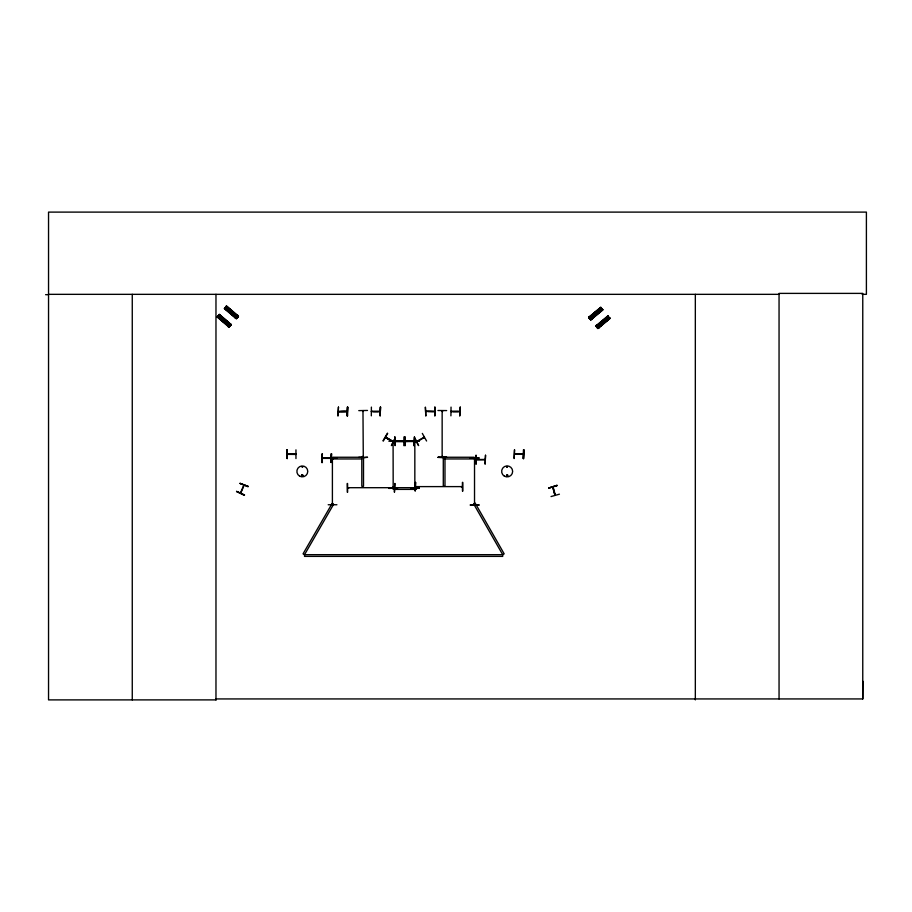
<?xml version="1.0" encoding="UTF-8"?>
<svg xmlns="http://www.w3.org/2000/svg" width="912" height="912" viewBox="0 0 912 912"><rect width="100%" height="100%" fill="white"/><g stroke="black" fill="none" stroke-linecap="round" stroke-linejoin="round"><path stroke-width="1.37" d="M862.136 294.337L866.4 294.337L866.4 212.108L48.541 212.108L48.541 699.892L216.098 699.892L215.984 698.934L862.763 698.934L862.889 681.298M385.537 437.361L393.038 441.807L385.525 437.68M361.813 458.941L332.344 458.964M332.333 504.667L332.698 503.743L332.743 504.689M332.743 504.53L332.367 503.869M363.284 410.594L362.987 411.472L362.976 410.594M363.375 411.38L362.93 410.776M362.976 457.265L362.976 456.296M393.004 442.058L393.425 441.385M392.992 487.156L393.083 487.943M414.743 442.126L415.131 441.34M442.149 457.265L442.537 456.479M301.473 475.483C303.673 472.667 302.784 478.538 301.564 475.277M506.673 466.887C508.03 465.314 507.209 468.677 506.776 466.67M506.582 475.334C508.372 477.489 506.764 473.191 506.89 475.939M417.65 441.408L416.773 441.408L417.183 441.898M424.388 437.452L416.966 441.75M554.827 494.635L555.374 495.296M362.93 456.479L363.284 457.174L362.976 410.685L362.953 411.449M414.835 441.34L415.188 442.126M442.103 410.776L442.457 411.563L442.457 410.594M442.103 456.479L442.502 457.083M474.479 458.234L474.878 458.839M474.434 504.541L474.821 503.834M301.906 466.648L302.784 467.012L301.906 466.773M244.393 495.296L236.573 491.408L244.405 495.25M243.8 485.15L240.437 493.073M248.212 486.392L240.004 483.406L248.189 486.427M332.401 458.052L332.789 458.93L332.766 457.254L363.512 457.254L363.512 486.301L361.813 486.301L361.813 457.254M393.437 487.92L394.394 487.703M322.392 458.041L336.904 457.995L328.195 458.075L333.176 457.596M348.669 488.045L347.757 488.057M416.431 487.008L415.69 486.552M476.349 459.511L485.07 459.454M461.518 486.575L462.316 486.917L461.347 486.917M295.955 454.062L287.257 454.016L288.26 454.461M338.455 411.312L339.515 411.711M346.195 411.711C350.436 409.716 325.538 412.555 347.119 411.677M371.389 411.312L372.267 411.312M405.27 441.123L406.114 441.089M451.041 411.312L451.919 411.312M458.907 411.654L459.58 411.711M514.585 454.062L515.554 454.062M522.325 454.062L523.294 454.062L514.676 454.062L523.294 454.358M383.017 440.77L387.406 433.234M383.325 440.952L387.691 433.405M395.398 437.851L391.408 445.615L395.341 437.817M229.345 325.402L230.041 325.778M237.394 317.216L237.131 317.023M555.362 495.113L553.06 486.894L552.957 488.011M507.824 475.87C504.382 477.033 508.748 472.747 507.539 476.167M322.392 458.337L330.931 458.371M347.734 487.703L416.431 487.692L416.431 489.391L393.186 489.391L393.083 441.271L393.425 442.126M348.578 488.034L347.905 487.612M393.551 487.681L394.303 488.49M295.169 454.016L295.83 454.028M295.898 454.427L287.326 454.358M371.48 411.312L380.099 411.312L379.312 411.266M426.736 411.62L425.893 411.266L434.579 411.312M403.024 441.077L403.811 441.123M403.765 441.488L395.124 441.465L403.822 441.522M405.452 441.077L413.957 441.077L413.136 441.454M434.465 411.654L426.041 411.266M405.293 441.465L413.866 441.089M451.132 411.312L459.58 411.266M459.637 411.654L451.064 411.665M229.06 327.226L231.238 324.661L219.302 314.401L217.124 316.954L229.072 327.214M224.386 308.507L226.564 305.953L238.499 316.225L236.322 318.778L224.386 308.507L236.447 318.63M218.481 317.821L220.373 315.62M225.743 309.385L227.635 307.173M219.29 318.516L221.183 316.316M226.552 310.08L228.445 307.868M220.499 319.565L222.391 317.353M227.761 311.117L229.664 308.917M221.57 320.488L223.474 318.288M228.832 312.041L230.736 309.841M222.79 321.537L224.683 319.325M230.052 313.09L231.944 310.889M227.989 325.994L229.881 323.794M235.25 317.558L237.143 315.347M228.011 326.656L230.633 323.806M235.273 318.22L237.895 315.358M552.763 486.974L554.986 495.41M416.909 441.328L424.24 437.144L423.727 438.022M415.142 442.217L415.222 441.522M393.049 487.088L393.243 488.501M590.816 319.998L588.65 317.433L600.734 307.333L602.9 309.898L590.771 319.941M588.696 317.479L600.746 307.344M588.776 317.581L600.871 307.504M588.947 317.775L601.019 307.663M589.061 317.912L601.225 307.914M589.163 318.037L601.339 308.062L589.3 318.197M589.46 318.368L590.03 319.052M590.212 319.268L602.251 309.122M590.292 319.371L602.41 309.305M590.406 319.508L602.524 309.453M590.531 319.656L602.65 309.601M590.668 319.816L602.764 309.738M595.924 326.12L608.019 316.042M596.095 326.325L608.156 316.213M596.163 326.416L608.236 316.304M596.323 326.599L608.384 316.475M596.448 326.747L608.532 316.658M596.596 326.906L597.166 327.59M597.314 327.773L609.387 317.661M609.433 317.718L597.428 327.91L609.638 317.957M597.588 328.092L609.752 318.094M597.793 328.343L609.797 318.151M597.919 328.491L609.911 318.288M414.664 437.817L418.608 445.615L414.561 437.874M426.577 441.009L422.324 433.405M474.833 459.021L474.821 458.052M416.522 486.985L415.826 486.962M302.054 475.027C304.528 475.927 300.105 475.882 302.579 475.027M302.716 476.167L301.929 476.167M548.693 488.034L557.095 485.72M559.421 494.179L551.042 496.55M330.919 458.326L322.483 458.337L331.113 458.303M379.916 411.711L371.412 411.665M395.888 441.511L395.215 441.454M395.284 441.032L403.697 441.089M240.722 493.187L244.154 485.173M367.49 410.446L358.769 410.628M437.942 410.503L446.663 410.571M388.877 441.237L397.598 441.248M410.628 441.248L419.338 441.317M331.558 453.766L331.136 462.487L331.523 453.766M358.769 457.345L367.49 457.357M363.763 457.744L367.49 457.231M446.663 457.357L437.942 457.288L444.178 457.733M437.942 457.414L446.663 457.3M474.046 457.607L479.028 458.018L470.318 458.075M470.318 458.052L479.028 457.961M476.44 459.819L484.979 459.762M475.893 464.026L475.882 455.305M415.61 482.414L415.188 491.123L415.553 482.414M462.772 482.402L462.783 491.123M347.221 483.497L347.312 492.218M416.522 486.609L415.735 486.609L462.304 486.609L461.426 486.62M397.598 488.034L388.888 488.41M410.628 488.159L419.338 488.045M414.151 488.501L419.338 487.977L410.628 488.524M328.195 504.746L336.916 504.746M470.318 504.86L479.028 504.815M470.318 505.191L479.039 505.168M45.6 294.679L48.541 294.667M48.541 294.337L779.053 294.337M371.389 407.105L371.321 415.826M435.058 407.105L435.024 415.826M451.041 407.105L450.916 415.826M434.397 411.266L433.724 411.654M340.393 411.586L345.397 411.586M373.316 411.586L378.32 411.586M427.796 411.586L432.801 411.586M452.968 411.586L457.972 411.586M425.858 415.826L425.38 407.105L425.801 415.826M404.78 436.916L404.825 445.637M414.47 436.916L414.048 445.637M405.407 441.522L413.991 441.522M403.811 445.637L403.936 436.916M413.98 445.637L414.424 436.916M286.744 449.855L287.234 458.565L286.79 449.855M295.955 449.855L295.967 458.565M514.585 449.855L514.14 458.565L514.459 449.855M289.161 454.324L294.166 454.324M516.511 454.324L521.516 454.324M444.976 458.941L474.035 458.941L474.035 457.254L443.289 457.254L443.289 486.301L444.976 486.301L444.976 457.254M385.867 437.156L393.163 441.419M240.05 483.292L248.041 486.78M236.561 491.431L244.564 494.897M332.698 458.052L332.709 458.93M387.224 438.296L391.556 440.804M414.835 442.309L414.835 441.431L414.835 488.011M590.44 318.345L589.779 318.436M597.292 327.134L597.383 326.53M226.393 306.147L238.351 316.396M226.267 306.295L238.203 316.567M226.153 306.432L238.123 316.658M226.062 306.535L237.986 316.829M225.948 306.671L237.838 317M237.701 317.159L237.12 317.832M236.983 318.003L225.047 307.743L236.835 318.174M224.797 308.028L236.698 318.334M224.751 308.085L236.607 318.436L224.557 308.313M219.29 314.412L231.192 324.718M219.131 314.594L231.089 324.832M218.937 314.822L230.941 325.014M218.891 314.879L230.861 325.105M218.766 315.016L230.725 325.265M218.641 315.176L230.588 325.424M230.44 325.607L229.858 326.279M217.74 316.236L229.721 326.45M217.637 316.35L229.562 326.644M217.535 316.475L229.425 326.792M217.375 316.658L229.345 326.884M217.284 316.76L229.208 327.055M599.651 308.53L601.521 310.753M606.799 317.068L608.657 319.303M598.831 309.214L600.7 311.437M605.978 317.752L607.837 319.987M597.611 310.24L599.469 312.463M604.747 318.778L606.617 321.013M596.516 311.14L598.375 313.375M603.664 319.69L605.522 321.913M595.285 312.166L597.155 314.401M602.433 320.716L604.303 322.939M590.03 316.567L591.899 318.801M597.178 325.117L599.047 327.34M589.289 316.567L591.865 319.462M596.425 325.105L598.91 328.081M554.941 495.227L552.763 487.156M442.502 410.776L442.457 411.472M476.201 455.305L476.258 464.026M474.514 503.834L474.525 504.621L474.525 458.143M462.407 482.402L462.464 491.123M442.149 456.388L442.149 457.174L442.149 410.685M414.823 487.133L414.778 488.501M396.116 488L388.877 487.966M347.586 483.497L347.632 492.218M332.39 503.834L332.401 504.621L332.401 458.143M331.136 453.777L331.193 462.487M322.244 453.834L322.358 462.544M862.763 698.934L862.763 293.39L779.053 293.39L779.053 698.934M695.332 294.337L695.332 699.892M523.739 449.855L523.739 458.565M523.42 449.855L523.42 458.565M434.705 407.105L434.705 415.826M405.145 436.916L405.145 445.637M395.044 436.916L395.101 445.637L394.657 436.916M380.224 407.105L380.167 415.826M347.62 407.105L347.62 415.826M347.301 407.105L347.301 415.826M287.177 449.855L287.177 458.565M215.973 294.337L215.973 699.892M132.263 294.337L132.263 699.892M222.494 319.793C223.463 322.187 224.272 317.912 222.494 319.793M229.756 311.345C230.725 313.751 231.534 309.464 229.756 311.345M596.231 312.554C596.801 315.073 598.295 310.981 596.231 312.554M603.368 321.092C603.938 323.623 605.443 319.531 603.368 321.092M332.116 503.515L303.058 553.835L304.528 554.678L502.706 554.678L504.176 553.846L475.129 503.059L473.659 503.903L502.706 554.678L502.706 556.377L304.528 556.377L304.528 554.678L333.575 504.359L332.116 503.515M607.882 315.883L595.844 326.029L597.964 328.537L610.037 318.436L607.871 315.871M556.993 485.344L548.705 488.091L556.981 485.309M322.358 453.834L321.936 462.544L322.358 453.834M485.526 455.248L485.116 463.969L485.526 455.248M394.85 483.497L394.429 492.218L394.816 483.497M338.455 407.105L337.976 415.826L338.455 407.105M347.654 407.105L347.176 415.826L347.654 407.105M380.589 407.105L380.099 415.826L380.543 407.105M460.241 407.105L459.762 415.826L460.241 407.105M523.784 449.855L523.317 458.565L523.784 449.855M504.393 476.178A5.518 5.518 0 0 0 512.658 471.413A5.518 5.518 0 0 0 504.393 466.636A5.518 5.518 0 0 0 504.393 476.178M299.592 476.121A5.449 5.449 0 0 0 307.766 471.413A5.449 5.449 0 0 0 299.592 466.693A5.449 5.449 0 0 0 299.592 476.121"/></g></svg>
